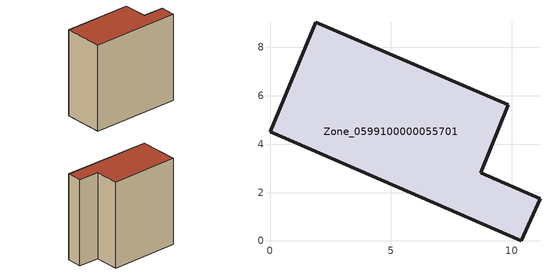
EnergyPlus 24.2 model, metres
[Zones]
Zone_0599100000055701
 floor ground (C_G): 0,4.52 1.9,9.05 9.86,5.64 8.72,2.81 11.16,1.75 10.4,0 z0
 wall outside (C_F): 1.9,9.05 0,4.52 10.4,0 11.16,1.75 8.72,2.81 9.86,5.64 1.9,9.05 z0:11.09
 roof outside (C_R): 0,4.52 10.4,0 11.16,1.75 8.72,2.81 9.86,5.64 1.9,9.05 z11.09
[BUILDING]
Pand.0599100000055701: North Axis=0; Terrain=City; Loads Convergence Tolerance Value=0.04; Temperature Convergence Tolerance Value=0.4; Solar Distribution=FullExterior; Maximum Number of Warmup Days=25; Minimum Number of Warmup Days=1
[Site:Location]
Rotterdam.The.Hague.AP_ZH_NLD Design_Conditions: Latitude=51.96; Longitude=4.45; Time Zone=1; Elevation=-4.5
[SITE:GROUNDTEMPERATURE:BUILDINGSURFACE]
18, 18, 18, 18, 18, 18, 18, 18, 18, 18, 18, 18
[MATERIAL] Thermal Absorptance=0.9; Solar Absorptance=0.7; Visible Absorptance=0.7
Name | Roughness | Thickness | Conductivity | Density | Specific Heat
G.TI.1946 | MediumSmooth | 0.15 | 1 | 540 | 1210
F.TI.1946 | Rough | 0.3 | 0.857143 | 1920 | 840
R.TI.1946 | MediumRough | 0.2 | 0.1 | 1500 | 1000
[CONSTRUCTION]
C_G: G.TI.1946
C_F: F.TI.1946
C_R: R.TI.1946
[ZONE]
Zone_0599100000055701: Type=1; Multiplier=1; Ceiling Height=Autocalculate; Volume=Autocalculate; Floor Area=autocalculate; Part of Total Floor Area=Yes
[ZONEINFILTRATION:DESIGNFLOWRATE]
Infil_Zone_0599100000055701: Zone or ZoneList or Space or SpaceList=Zone_0599100000055701; Schedule=AlwaysOn; Design Flow Rate Calculation Method=Flow/Area; Flow Rate per Floor Area=0.003; Constant Term Coefficient=1; Temperature Term Coefficient=0; Velocity Term Coefficient=0; Velocity Squared Term Coefficient=0
[HVACTEMPLATE:ZONE:IDEALLOADSAIRSYSTEM]
Zone_0599100000055701: Maximum Heating Supply Air Temperature=50; Minimum Cooling Supply Air Temperature=13; Maximum Heating Supply Air Humidity Ratio=0.0156; Minimum Cooling Supply Air Humidity Ratio=0.0077; Heating Limit=NoLimit; Cooling Limit=NoLimit; Dehumidification Control Type=ConstantSensibleHeatRatio; Cooling Sensible Heat Ratio=0.7; Dehumidification Setpoint=60; Humidification Control Type=None; Humidification Setpoint=30; Outdoor Air Method=None; Outdoor Air Flow Rate per Person=0.00944; Outdoor Air Flow Rate per Zone Floor Area=0; Outdoor Air Flow Rate per Zone=0; Demand Controlled Ventilation Type=None; Outdoor Air Economizer Type=NoEconomizer; Heat Recovery Type=None; Sensible Heat Recovery Effectiveness=0.7; Latent Heat Recovery Effectiveness=0.65
[ZONECONTROL:THERMOSTAT]
ThermostatControl_Zone_0599100000055701: Zone or ZoneList=Zone_0599100000055701; Control Type Schedule=DualSetpointControlType; Control 1=Thermostat_Zone_0599100000055701; Temperature Difference Between Cutout And Setpoint=0
[THERMOSTATSETPOINT:DUALSETPOINT]
Thermostat_Zone_0599100000055701: Heating Setpoint Temperature Schedule=HeatingSetpoint_Zone_0599100000055701; Cooling Setpoint Temperature Schedule=CoolingSetpoint_Zone_0599100000055701
[SCHEDULE:COMPACT]
HeatingSetpoint_Zone_0599100000055701: Through: 12/31, For: AllDays, Until: 24:00, 21
CoolingSetpoint_Zone_0599100000055701: Through: 12/31, For: AllDays, Until: 24:00, 24
DualSetpointControlType: Through: 12/31, For: AllDays, Until: 24:00, 4
AlwaysOn: Through: 12/31, For: AllDays, Until: 24:00, 1
